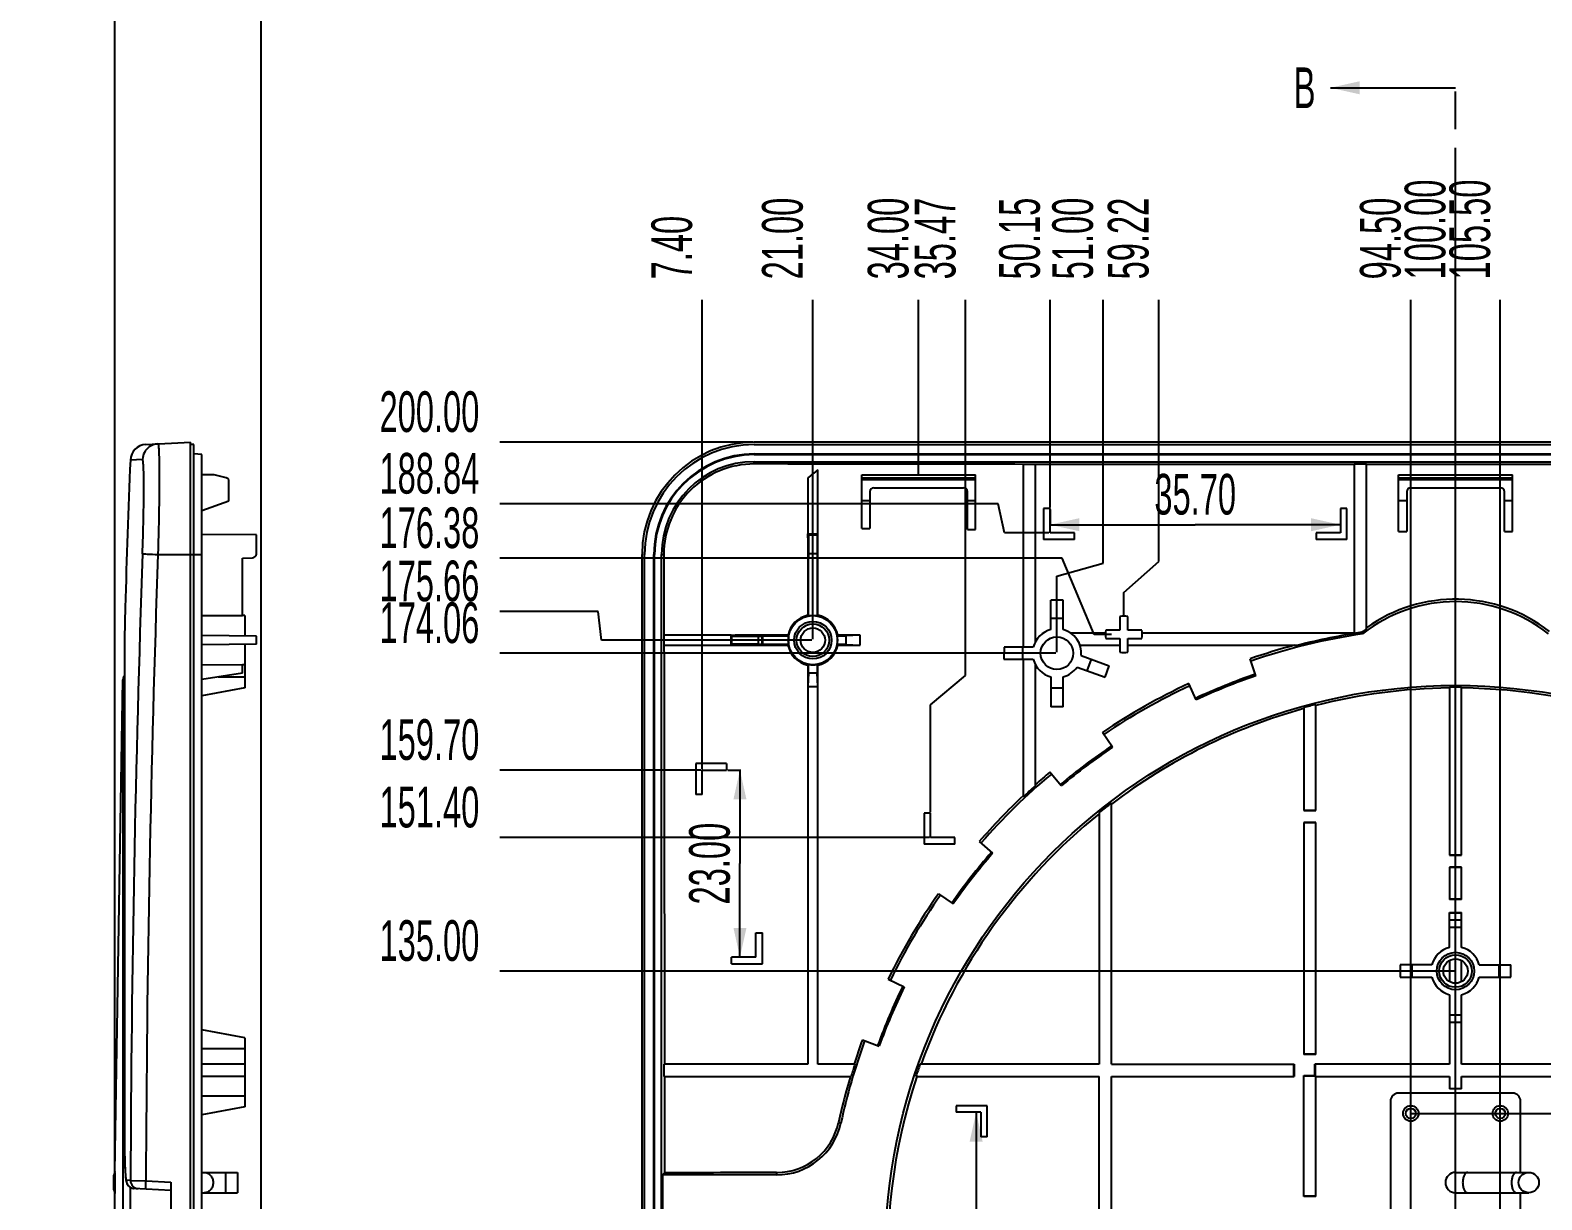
# Model space of a CAD drawing. Header units: millimetres. Extents: x -1 to 407, y -1 to 283.
# Drawn here: x 150.2 to 243.2, y 147.3 to 219.2 of the extents above; entities that cross this region are included whole.
import ezdxf
from ezdxf.enums import TextEntityAlignment as Align

# ---------------------------------------------------------------- set-up
doc = ezdxf.new("R2010")
doc.units = ezdxf.units.MM
doc.header["$LTSCALE"] = 23.1
doc.linetypes.add('PHANTOM', pattern=[0.8, 0.45, -0.05, 0.1, -0.05, 0.1, -0.05])
doc.layers.get('0').update_dxf_attribs({"linetype": 'CONTINUOUS'})
for name, color, linetype in [('_754668', 7, 'CONTINUOUS'), ('_99881', 7, 'CONTINUOUS'), ('DEFAULT_3', 7, 'PHANTOM')]:
    doc.layers.add(name, color=color, linetype=linetype)
doc.styles.get("Standard").update_dxf_attribs({"font": 'txt', "width": 0.6})
doc.styles.add('TEXTSTYLE_13', font='gdt', dxfattribs={"width": 0.6})
doc.dimstyles.new('DIMSTYLE_1', dxfattribs={"dimtxt": 2.5, "dimasz": 1.8, "dimexe": 0.05, "dimexo": 0.0625, "dimtad": 1, "dimlfac": 2, "dimzin": 0, "dimdsep": 46, "dimtxsty": 'Standard', "dimblk": '_FILLED', "dimblk1": '_FILLED', "dimblk2": '_FILLED', "dimcen": 0.09, "dimadec": 0, "dimazin": 0, "dimtol": 1, "dimtp": 0.2, "dimtm": 0.2, "dimtfac": 1, "dimtofl": 0, "dimtmove": 0, "dimatfit": 3, "dimldrblk": '_FILLED', "dimfxl": 1, "dimtolj": 1, "dimtzin": 0, "dimarcsym": 0})
doc.dimstyles.new('DIMSTYLE_2', dxfattribs={"dimtxt": 2.5, "dimasz": 1.8, "dimexe": 0.05, "dimexo": 0.0625, "dimtad": 0, "dimtih": 1, "dimtoh": 1, "dimlfac": 2, "dimzin": 0, "dimdsep": 46, "dimtxsty": 'Standard', "dimblk": '_FILLED', "dimblk1": '_FILLED', "dimblk2": '_FILLED', "dimcen": 0.09, "dimadec": 0, "dimazin": 0, "dimtp": 0.01, "dimtm": 0.01, "dimtfac": 1, "dimtofl": 0, "dimtmove": 0, "dimatfit": 3, "dimldrblk": '_FILLED', "dimfxl": 1, "dimtolj": 1, "dimtzin": 0, "dimarcsym": 0})
doc.dimstyles.new('DIMSTYLE_4', dxfattribs={"dimtxt": 2.5, "dimasz": 1.8, "dimexe": 0.05, "dimexo": 0.0625, "dimtad": 1, "dimlfac": 2, "dimzin": 0, "dimdsep": 46, "dimtxsty": 'Standard', "dimblk": '_FILLED', "dimblk1": '_FILLED', "dimblk2": '_FILLED', "dimcen": 0.09, "dimadec": 0, "dimazin": 0, "dimtp": 0.01, "dimtm": 0.01, "dimtfac": 1, "dimtofl": 0, "dimtmove": 0, "dimatfit": 3, "dimldrblk": '_FILLED', "dimfxl": 1, "dimtolj": 1, "dimtzin": 0, "dimarcsym": 0})
doc.dimstyles.get("Standard").update_dxf_attribs({"dimtxt": 2.5, "dimasz": 1.8, "dimexe": 0.05, "dimexo": 0.0625, "dimtad": 1, "dimzin": 0, "dimdsep": 46, "dimtxsty": 'Standard', "dimblk": '_FILLED', "dimblk1": '_FILLED', "dimblk2": '_FILLED', "dimcen": 0.09, "dimadec": 0, "dimazin": 0, "dimtol": 1, "dimtp": 0.01, "dimtm": 0.01, "dimtfac": 1, "dimtofl": 0, "dimtmove": 0, "dimatfit": 3, "dimldrblk": '_FILLED', "dimfxl": 1, "dimtolj": 1, "dimtzin": 0, "dimarcsym": 0})

# ---------------------------------------------------------------- blocks, each defined once
blk = doc.blocks.new('_FILLED')
at = {"color": 0, "linetype": 'ByBlock'}
blk.add_solid([(0, 0), (-1, 0.222), (-1, -0.222)], dxfattribs=at)
blk = doc.blocks.new('*D3')
at = {"color": 2, "linetype": 'Continuous'}
for p, q in [((155.444, 143.91), (155.444, 223.898)), ((155.444, 223.848), (159.944, 223.848)), ((164.444, 223.848), (159.944, 223.848)), ((164.444, 125.669), (164.444, 223.898))]:
    blk.add_line(p, q, dxfattribs=at)
at = {"color": 2, "linetype": 'Continuous', "xscale": 1.8, "yscale": 1.8, "zscale": 1.8, "rotation": 180}
blk.add_blockref('_FILLED', (155.444, 223.848), dxfattribs=at)
at = {"color": 2, "linetype": 'Continuous', "xscale": 1.8, "yscale": 1.8, "zscale": 1.8}
blk.add_blockref('_FILLED', (164.444, 223.848), dxfattribs=at)
at = {"color": 2, "linetype": 'Continuous', "width": 0.6}
for s, p in [('(2) ', (151.736, 225.723)), ('18.00', (158.486, 225.723)), ('0.20', (168.152, 225.723))]:
    blk.add_text(s, height=2.5, dxfattribs=at).set_placement(p, align=Align.CENTER)
at = {"color": 2, "linetype": 'Continuous', "style": 'TEXTSTYLE_13'}
blk.add_text('`', height=2.5, dxfattribs=at).set_placement((163.694, 225.723), align=Align.CENTER)
blk = doc.blocks.new('*D25')
at = {"color": 2, "linetype": 'Continuous'}
blk.add_line((204.851, 191.91), (204.851, 202.598), dxfattribs=at)
at = {"color": 2, "linetype": 'Continuous', "width": 0.6}
blk.add_text('34.00', height=2.5, rotation=90, dxfattribs=at).set_placement((204.226, 203.848))
blk = doc.blocks.new('*D26')
at = {"color": 2, "linetype": 'Continuous'}
blk.add_line((270.851, 191.91), (270.851, 202.598), dxfattribs=at)
at = {"color": 2, "linetype": 'Continuous', "width": 0.6}
blk.add_text('166.00', height=2.5, rotation=90, dxfattribs=at).set_placement((270.226, 203.848))
blk = doc.blocks.new('*D27')
at = {"color": 2, "linetype": 'Continuous'}
blk.add_line((277.351, 180.59), (277.351, 202.598), dxfattribs=at)
at = {"color": 2, "linetype": 'Continuous', "width": 0.6}
blk.add_text('179.00', height=2.5, rotation=90, dxfattribs=at).set_placement((276.726, 203.848))
blk = doc.blocks.new('*D28')
at = {"color": 2, "linetype": 'Continuous'}
for p, q in [((256.296, 180.7), (256.296, 202.598)), ((260.516, 179.804), (256.296, 180.7)), ((260.516, 177.021), (260.516, 179.804))]:
    blk.add_line(p, q, dxfattribs=at)
at = {"color": 2, "linetype": 'Continuous', "width": 0.6}
blk.add_text('145.33', height=2.5, rotation=90, dxfattribs=at).set_placement((255.671, 203.848))
blk = doc.blocks.new('*D29')
at = {"color": 2, "linetype": 'Continuous'}
blk.add_line((247.101, 189.16), (247.101, 202.598), dxfattribs=at)
at = {"color": 2, "linetype": 'Continuous', "width": 0.6}
blk.add_text('118.50', height=2.5, rotation=90, dxfattribs=at).set_placement((246.476, 203.848))
blk = doc.blocks.new('*D30')
at = {"color": 2, "linetype": 'Continuous'}
for p, q in [((219.607, 186.523), (219.607, 202.598)), ((217.463, 184.603), (219.607, 186.523)), ((217.463, 183.224), (217.463, 184.603))]:
    blk.add_line(p, q, dxfattribs=at)
at = {"color": 2, "linetype": 'Continuous', "width": 0.6}
blk.add_text('59.22', height=2.5, rotation=90, dxfattribs=at).set_placement((218.982, 203.848))
blk = doc.blocks.new('*D31')
at = {"color": 2, "linetype": 'Continuous'}
blk.add_line((237.851, 143.91), (237.851, 202.598), dxfattribs=at)
at = {"color": 2, "linetype": 'Continuous', "width": 0.6}
blk.add_text('100.00', height=2.5, rotation=90, dxfattribs=at).set_placement((237.226, 203.848))
blk = doc.blocks.new('*D32')
at = {"color": 2, "linetype": 'Continuous'}
blk.add_line((212.926, 189.83), (212.926, 202.598), dxfattribs=at)
at = {"color": 2, "linetype": 'Continuous', "width": 0.6}
blk.add_text('50.15', height=2.5, rotation=90, dxfattribs=at).set_placement((212.301, 203.848))
blk = doc.blocks.new('*D33')
at = {"color": 2, "linetype": 'Continuous'}
blk.add_line((198.351, 181.74), (198.351, 202.598), dxfattribs=at)
at = {"color": 2, "linetype": 'Continuous', "width": 0.6}
blk.add_text('21.00', height=2.5, rotation=90, dxfattribs=at).set_placement((197.726, 203.848))
blk = doc.blocks.new('*D34')
at = {"color": 2, "linetype": 'Continuous'}
for p, q in [((207.742, 179.515), (207.742, 202.598)), ((205.586, 177.713), (207.742, 179.515)), ((205.586, 171.11), (205.586, 177.713))]:
    blk.add_line(p, q, dxfattribs=at)
at = {"color": 2, "linetype": 'Continuous', "width": 0.6}
blk.add_text('35.47', height=2.5, rotation=90, dxfattribs=at).set_placement((207.117, 203.848))
blk = doc.blocks.new('*D35')
at = {"color": 2, "linetype": 'Continuous'}
blk.add_line((191.551, 173.76), (191.551, 202.598), dxfattribs=at)
at = {"color": 2, "linetype": 'Continuous', "width": 0.6}
blk.add_text('7.40', height=2.5, rotation=90, dxfattribs=at).set_placement((190.926, 203.848))
blk = doc.blocks.new('*D36')
at = {"color": 2, "linetype": 'Continuous'}
for p, q in [((284.253, 177.02), (284.253, 202.598)), ((282.331, 176.77), (284.253, 177.02)), ((282.331, 174.39), (282.331, 176.77))]:
    blk.add_line(p, q, dxfattribs=at)
at = {"color": 2, "linetype": 'Continuous', "width": 0.6}
blk.add_text('188.96', height=2.5, rotation=90, dxfattribs=at).set_placement((283.628, 203.848))
blk = doc.blocks.new('*D42')
at = {"color": 2, "linetype": 'Continuous'}
for p, q in [((265.51, 183.388), (265.51, 202.598)), ((270.116, 181.724), (265.51, 183.388)), ((270.116, 171.005), (270.116, 181.724))]:
    blk.add_line(p, q, dxfattribs=at)
at = {"color": 2, "linetype": 'Continuous', "width": 0.6}
blk.add_text('164.53', height=2.5, rotation=90, dxfattribs=at).set_placement((264.885, 203.848))
blk = doc.blocks.new('*D43')
at = {"color": 2, "linetype": 'Continuous'}
for p, q in [((252.298, 186.504), (252.298, 202.598)), ((247.353, 185.603), (252.298, 186.504)), ((247.353, 155.189), (247.353, 185.603))]:
    blk.add_line(p, q, dxfattribs=at)
at = {"color": 2, "linetype": 'Continuous', "width": 0.6}
blk.add_text('119.00', height=2.5, rotation=90, dxfattribs=at).set_placement((251.673, 203.848))
blk = doc.blocks.new('*D44')
at = {"color": 2, "linetype": 'Continuous'}
blk.add_line((237.851, 161.41), (237.851, 202.598), dxfattribs=at)
at = {"color": 2, "linetype": 'Continuous', "width": 0.6}
blk.add_text('100.00', height=2.5, rotation=90, dxfattribs=at).set_placement((237.226, 203.848))
blk = doc.blocks.new('*D45')
at = {"color": 2, "linetype": 'Continuous'}
blk.add_line((280.351, 151.91), (280.351, 202.598), dxfattribs=at)
at = {"color": 2, "linetype": 'Continuous', "width": 0.6}
blk.add_text('185.00', height=2.5, rotation=90, dxfattribs=at).set_placement((279.726, 203.848))
blk = doc.blocks.new('*D46')
at = {"color": 2, "linetype": 'Continuous'}
blk.add_line((235.101, 135.16), (235.101, 202.598), dxfattribs=at)
at = {"color": 2, "linetype": 'Continuous', "width": 0.6}
blk.add_text('94.50', height=2.5, rotation=90, dxfattribs=at).set_placement((234.476, 203.848))
blk = doc.blocks.new('*D47')
at = {"color": 2, "linetype": 'Continuous'}
blk.add_line((240.601, 135.16), (240.601, 202.598), dxfattribs=at)
at = {"color": 2, "linetype": 'Continuous', "width": 0.6}
blk.add_text('105.50', height=2.5, rotation=90, dxfattribs=at).set_placement((239.976, 203.848))
blk = doc.blocks.new('*D48')
at = {"color": 2, "linetype": 'Continuous'}
blk.add_line((194.689, 193.848), (179.101, 193.848), dxfattribs=at)
at = {"color": 2, "linetype": 'Continuous', "width": 0.6}
blk.add_text('200.00', height=2.5, dxfattribs=at).set_placement((177.851, 194.473), align=Align.RIGHT)
blk = doc.blocks.new('*D55')
at = {"color": 2, "linetype": 'Continuous'}
blk.add_line((191.489, 173.698), (179.101, 173.698), dxfattribs=at)
at = {"color": 2, "linetype": 'Continuous', "width": 0.6}
blk.add_text('159.70', height=2.5, dxfattribs=at).set_placement((177.851, 174.323), align=Align.RIGHT)
blk = doc.blocks.new('*D56')
at = {"color": 2, "linetype": 'Continuous'}
for p, q in [((185.156, 183.449), (179.101, 183.449)), ((185.36, 181.678), (185.156, 183.449)), ((198.289, 181.678), (185.36, 181.678))]:
    blk.add_line(p, q, dxfattribs=at)
at = {"color": 2, "linetype": 'Continuous', "width": 0.6}
blk.add_text('175.66', height=2.5, dxfattribs=at).set_placement((177.851, 184.074), align=Align.RIGHT)
blk = doc.blocks.new('*D57')
at = {"color": 2, "linetype": 'Continuous'}
for p, q in [((213.67, 186.713), (179.101, 186.713)), ((215.635, 182.037), (213.67, 186.713)), ((216.701, 182.037), (215.635, 182.037))]:
    blk.add_line(p, q, dxfattribs=at)
at = {"color": 2, "linetype": 'Continuous', "width": 0.6}
blk.add_text('176.38', height=2.5, dxfattribs=at).set_placement((177.851, 187.338), align=Align.RIGHT)
blk = doc.blocks.new('*D67')
at = {"color": 2, "linetype": 'Continuous'}
blk.add_line((235.164, 152.598), (296.601, 152.598), dxfattribs=at)
at = {"color": 2, "linetype": 'Continuous', "width": 0.6}
blk.add_text('117.50', height=2.5, dxfattribs=at).set_placement((297.851, 153.223))
blk = doc.blocks.new('*D71')
at = {"color": 2, "linetype": 'Continuous'}
blk.add_line((237.789, 161.348), (179.101, 161.348), dxfattribs=at)
at = {"color": 2, "linetype": 'Continuous', "width": 0.6}
blk.add_text('135.00', height=2.5, dxfattribs=at).set_placement((177.851, 161.973), align=Align.RIGHT)
blk = doc.blocks.new('*D73')
at = {"color": 2, "linetype": 'Continuous'}
for p, q in [((193.114, 173.698), (193.919, 173.698)), ((193.869, 173.698), (193.869, 167.948)), ((193.869, 162.198), (193.869, 167.948))]:
    blk.add_line(p, q, dxfattribs=at)
at = {"color": 2, "linetype": 'Continuous', "xscale": 1.8, "yscale": 1.8, "zscale": 1.8}
for p, rotation in [((193.869, 173.698), 90), ((193.869, 162.198), 270)]:
    blk.add_blockref('_FILLED', p, dxfattribs=dict(at, rotation=rotation))
at = {"color": 2, "linetype": 'Continuous', "width": 0.6}
blk.add_text('23.00', height=2.5, rotation=90, dxfattribs=at).set_placement((193.244, 167.948), align=Align.CENTER)
blk = doc.blocks.new('*D74')
at = {"color": 2, "linetype": 'Continuous'}
for p in [(208.386, 152.668), (208.386, 134.818)]:
    blk.add_line(p, (208.386, 143.743), dxfattribs=at)
at = {"color": 2, "linetype": 'Continuous', "xscale": 1.8, "yscale": 1.8, "zscale": 1.8}
for p, rotation in [((208.386, 152.668), 90), ((208.386, 134.818), 270)]:
    blk.add_blockref('_FILLED', p, dxfattribs=dict(at, rotation=rotation))
at = {"color": 2, "linetype": 'Continuous', "width": 0.6}
blk.add_text('35.70', height=2.5, rotation=90, dxfattribs=at).set_placement((207.761, 141.531), align=Align.CENTER)
blk = doc.blocks.new('*D75')
at = {"color": 2, "linetype": 'Continuous'}
blk.add_line((205.524, 169.548), (179.101, 169.548), dxfattribs=at)
at = {"color": 2, "linetype": 'Continuous', "width": 0.6}
blk.add_text('151.40', height=2.5, dxfattribs=at).set_placement((177.851, 170.173), align=Align.RIGHT)
blk = doc.blocks.new('*D76')
at = {"color": 2, "linetype": 'Continuous'}
for p, q in [((209.735, 190.059), (179.101, 190.059)), ((210.119, 188.268), (209.735, 190.059)), ((212.864, 188.268), (210.119, 188.268))]:
    blk.add_line(p, q, dxfattribs=at)
at = {"color": 2, "linetype": 'Continuous', "width": 0.6}
blk.add_text('188.84', height=2.5, dxfattribs=at).set_placement((177.851, 190.684), align=Align.RIGHT)
blk = doc.blocks.new('*D77')
at = {"color": 2, "linetype": 'Continuous'}
for p, q in [((212.926, 189.705), (212.926, 188.724)), ((230.776, 189.705), (230.776, 188.724)), ((212.926, 188.774), (221.851, 188.774)), ((230.776, 188.774), (221.851, 188.774))]:
    blk.add_line(p, q, dxfattribs=at)
at = {"color": 2, "linetype": 'Continuous', "xscale": 1.8, "yscale": 1.8, "zscale": 1.8, "rotation": 180}
blk.add_blockref('_FILLED', (212.926, 188.774), dxfattribs=at)
at = {"color": 2, "linetype": 'Continuous', "xscale": 1.8, "yscale": 1.8, "zscale": 1.8}
blk.add_blockref('_FILLED', (230.776, 188.774), dxfattribs=at)
at = {"color": 2, "linetype": 'Continuous', "width": 0.6}
blk.add_text('35.70', height=2.5, dxfattribs=at).set_placement((221.851, 189.399), align=Align.CENTER)
blk = doc.blocks.new('*D114')
at = {"color": 2, "linetype": 'Continuous'}
blk.add_line((213.289, 180.878), (179.101, 180.878), dxfattribs=at)
at = {"color": 2, "linetype": 'Continuous', "width": 0.6}
blk.add_text('174.06', height=2.5, dxfattribs=at).set_placement((177.851, 181.503), align=Align.RIGHT)
blk = doc.blocks.new('*D116')
at = {"color": 2, "linetype": 'Continuous'}
for p, q in [((216.189, 186.401), (216.189, 202.598)), ((213.351, 185.615), (216.189, 186.401)), ((213.351, 180.94), (213.351, 185.615))]:
    blk.add_line(p, q, dxfattribs=at)
at = {"color": 2, "linetype": 'Continuous', "width": 0.6}
blk.add_text('51.00', height=2.5, rotation=90, dxfattribs=at).set_placement((215.564, 203.848))
blk = doc.blocks.new('*D117')
at = {"color": 2, "linetype": 'Continuous'}
blk.add_line((262.351, 180.94), (262.351, 202.598), dxfattribs=at)
at = {"color": 2, "linetype": 'Continuous', "width": 0.6}
blk.add_text('149.00', height=2.5, rotation=90, dxfattribs=at).set_placement((261.726, 203.848))

msp = doc.modelspace()

# ---------------------------------------------------------------- linework, layer by layer
at = {"color": 7, "linetype": 'Continuous'}
for p, q in [((233.8513, 153.348), (233.8513, 134.348)), ((241.3513, 153.848), (234.3513, 153.848)), ((241.8513, 148.973), (241.8513, 153.348)), ((155.3941, 147.8939), (155.3941, 148.802)), ((160.7941, 148.973), (162.9941, 148.973)), ((162.2441, 148.973), (162.2441, 147.723)), ((162.9941, 148.9729), (162.9941, 147.7231)), ((237.8513, 148.973), (242.3513, 148.973)), ((160.7941, 147.723), (162.9941, 147.723)), ((237.8513, 147.723), (242.3513, 147.723)), ((241.8513, 145.973), (241.8513, 147.723))]:
    msp.add_line(p, q, dxfattribs=at)
for centre, radius in [((237.8513, 161.348), 1.15), ((237.8513, 161.348), 0.75), ((235.1013, 152.598), 0.475), ((240.6013, 152.598), 0.475), ((242.3513, 148.348), 0.625)]:
    msp.add_circle(centre, radius, dxfattribs=at)
for centre, radius, start, end in [((234.3513, 153.348), 0.5, 90, 180), ((241.3513, 153.348), 0.5, 0, 90), ((155.5441, 148.802), 0.15, 126.719329, 180), ((237.8513, 148.348), 0.625, 90, 270), ((155.5441, 147.8939), 0.15, 180, 231.02666)]:
    msp.add_arc(centre, radius, start, end, dxfattribs=at)
for points, knots in [([(160.945, 148.9729), (161.0159, 148.9729), (161.1625, 148.9385), (161.3419, 148.7962), (161.4593, 148.5893), (161.4863, 148.4289), (161.4863, 148.348)], [0, 0, 0, 0, 0.233217, 0.4766004, 0.7336439, 1, 1, 1, 1]), ([(238.6013, 148.9729), (238.5806, 148.9729), (238.5367, 148.9638), (238.4768, 148.9256), (238.423, 148.8661), (238.3575, 148.7555), (238.3031, 148.5797), (238.2888, 148.4281), (238.2888, 148.348)], [0, 0, 0, 0, 0.0823047, 0.1731304, 0.2778913, 0.3984526, 0.6815901, 1, 1, 1, 1]), ([(241.6013, 148.9729), (241.5806, 148.9729), (241.5367, 148.9638), (241.4768, 148.9256), (241.423, 148.8661), (241.3575, 148.7555), (241.3031, 148.5797), (241.2888, 148.4281), (241.2888, 148.348)], [0, 0, 0, 0, 0.0823047, 0.1731304, 0.2778913, 0.3984526, 0.6815901, 1, 1, 1, 1]), ([(161.4863, 148.348), (161.4863, 148.2671), (161.4593, 148.1067), (161.3419, 147.8997), (161.1625, 147.7574), (161.0159, 147.723), (160.945, 147.723)], [0, 0, 0, 0, 0.2663561, 0.5233996, 0.766783, 1, 1, 1, 1]), ([(238.2888, 148.348), (238.2888, 148.2678), (238.3031, 148.1162), (238.3575, 147.9405), (238.423, 147.8299), (238.4768, 147.7703), (238.5367, 147.7321), (238.5806, 147.723), (238.6013, 147.723)], [0, 0, 0, 0, 0.3184099, 0.6015474, 0.7221087, 0.8268696, 0.9176953, 1, 1, 1, 1]), ([(241.2888, 148.348), (241.2888, 148.2678), (241.3031, 148.1162), (241.3575, 147.9405), (241.423, 147.8299), (241.4768, 147.7703), (241.5367, 147.7321), (241.5806, 147.723), (241.6013, 147.723)], [0, 0, 0, 0, 0.3184099, 0.6015474, 0.7221087, 0.8268696, 0.9176953, 1, 1, 1, 1])]:
    msp.add_open_spline(points, degree=3, knots=knots, dxfattribs=at)
at = {"layer": '_754668', "color": 7, "linetype": 'Continuous'}
for p, q in [((157.3477, 193.704), (160.0941, 193.848)), ((160.0941, 93.848), (160.0941, 193.848)), ((160.2941, 193.698), (160.0941, 193.698)), ((160.2941, 93.998), (160.2941, 193.698)), ((280.9513, 193.848), (194.7513, 193.848)), ((194.7513, 193.698), (280.9513, 193.698)), ((157.1473, 192.7836), (156.4008, 192.7445)), ((160.7941, 193.0792), (160.2941, 193.123)), ((160.7941, 94.6167), (160.7941, 193.0792)), ((194.7513, 193.0792), (194.7513, 193.123)), ((194.7513, 193.123), (280.9513, 193.123)), ((194.7513, 193.0792), (280.9513, 193.0792)), ((194.7513, 192.5083), (194.7513, 192.6475)), ((194.7513, 192.6475), (280.9513, 192.6475)), ((211.2763, 192.5008), (211.2763, 181.253)), ((211.2763, 192.5008), (212.0263, 192.5008)), ((212.0263, 181.5811), (212.0263, 192.5008)), ((231.6263, 192.5008), (231.6263, 182.1184)), ((232.3763, 192.5008), (231.6263, 192.5008)), ((232.3763, 182.3755), (232.3763, 192.5008)), ((161.5577, 191.848), (160.7941, 191.848)), ((162.2877, 191.6452), (161.5577, 191.848)), ((162.4441, 190.248), (162.4441, 191.5529)), ((198.0423, 191.6469), (198.0423, 188.2065)), ((198.6604, 188.2065), (198.6604, 192.155)), ((201.3513, 188.5512), (201.3513, 191.848)), ((201.3513, 191.848), (208.3513, 191.848)), ((201.3513, 191.6452), (208.3513, 191.6452)), ((201.3513, 191.5529), (208.3513, 191.5529)), ((208.3513, 188.483), (208.3513, 191.848)), ((234.3513, 188.3564), (234.3513, 191.848)), ((234.3513, 191.848), (241.3513, 191.848)), ((234.3513, 191.6452), (241.3513, 191.6452)), ((234.3513, 191.5529), (241.3513, 191.5529)), ((241.3513, 188.3564), (241.3513, 191.848)), ((201.8513, 190.798), (201.8513, 188.5459)), ((202.1013, 191.048), (207.6013, 191.048)), ((207.8513, 188.4874), (207.8513, 190.798)), ((234.8513, 190.798), (234.8513, 188.3559)), ((235.1013, 191.048), (240.6013, 191.048)), ((240.8513, 188.3559), (240.8513, 190.798)), ((160.7941, 189.648), (162.4441, 190.248)), ((201.8513, 190.248), (201.3513, 190.248)), ((208.3513, 190.248), (207.8513, 190.248)), ((212.5263, 189.768), (212.5263, 187.868)), ((212.9263, 189.768), (212.5263, 189.768)), ((212.9263, 188.268), (212.9263, 189.768)), ((230.7763, 189.768), (230.7763, 188.268)), ((231.1763, 189.768), (230.7763, 189.768)), ((231.1763, 187.868), (231.1763, 189.768)), ((234.8513, 190.248), (234.3513, 190.248)), ((241.3513, 190.248), (240.8513, 190.248)), ((164.1441, 188.1528), (160.7941, 188.1821)), ((164.1441, 186.9882), (164.1441, 188.1528)), ((198.0423, 187.9684), (198.0409, 183.2072)), ((198.0423, 187.9684), (198.0435, 187.9684)), ((198.0435, 187.9684), (198.0435, 188.2065)), ((198.0972, 188.1528), (198.0435, 188.2065)), ((198.0435, 188.2065), (198.6592, 188.2065)), ((198.0972, 186.9882), (198.0972, 188.1528)), ((198.0972, 188.1528), (198.6055, 188.1528)), ((198.6055, 188.1528), (198.6592, 188.2065)), ((198.6055, 188.1528), (198.6055, 186.9882)), ((198.6592, 187.9684), (198.6592, 188.2065)), ((198.6605, 187.9684), (198.6592, 187.9684)), ((198.6619, 183.2073), (198.6605, 187.9684)), ((201.3513, 188.5512), (201.8513, 188.5459)), ((207.8513, 188.4874), (208.3513, 188.483)), ((214.4263, 187.868), (212.5263, 187.868)), ((214.4263, 188.268), (212.9263, 188.268)), ((214.4263, 187.868), (214.4263, 188.268)), ((229.2763, 188.268), (229.2763, 187.868)), ((230.7763, 188.268), (229.2763, 188.268)), ((231.1763, 187.868), (229.2763, 187.868)), ((234.3513, 188.3564), (234.8513, 188.3559)), ((240.8513, 188.3559), (241.3513, 188.3564)), ((158.0936, 186.948), (160.7941, 186.948)), ((163.2941, 186.7276), (163.8984, 186.7382)), ((187.8513, 100.748), (187.8513, 186.948)), ((188.0013, 100.748), (188.0013, 186.948)), ((188.5763, 100.748), (188.5763, 186.948)), ((188.5763, 186.948), (188.6201, 186.948)), ((188.6201, 100.748), (188.6201, 186.948)), ((189.0518, 100.748), (189.0518, 186.948)), ((189.0518, 186.948), (189.191, 186.948)), ((198.0897, 186.7276), (198.095, 186.7382)), ((198.095, 186.7382), (198.6077, 186.7382)), ((198.6055, 186.9882), (198.0972, 186.9882)), ((198.6129, 186.7276), (198.6077, 186.7382)), ((163.2941, 183.1668), (163.2941, 186.7276)), ((198.0897, 183.1668), (198.0897, 186.7276)), ((198.6129, 186.7276), (198.0897, 186.7276)), ((198.6129, 186.7276), (198.6129, 183.1668)), ((213.7263, 184.1367), (212.9763, 184.1339)), ((212.9763, 182.3303), (212.9763, 184.1339)), ((213.7263, 182.3303), (213.7263, 184.1367)), ((156.0806, 183.7358), (156.0322, 181.7795)), ((156.0805, 183.7312), (156.0806, 183.7358)), ((163.2941, 183.1668), (160.7941, 183.185)), ((163.4441, 183.1883), (163.2941, 183.1896)), ((163.4441, 183.1883), (163.4441, 181.9383)), ((217.2133, 183.1338), (217.2133, 182.287)), ((217.7133, 182.287), (217.7133, 183.1338)), ((213.7263, 183.003), (212.9763, 183.003)), ((216.3413, 182.1184), (214.1948, 182.1184)), ((217.2133, 182.287), (216.3665, 182.287)), ((218.5602, 182.287), (217.7133, 182.287)), ((231.6263, 182.1184), (218.5854, 182.1184)), ((232.0989, 182.1671), (232.1396, 182.0725)), ((156.0322, 181.7795), (156.0319, 181.7649)), ((156.0319, 181.7649), (156.032, 151.8205)), ((156.0322, 181.7795), (156.0322, 151.9501)), ((164.1441, 181.9321), (160.7941, 181.9614)), ((164.1441, 181.4238), (160.7941, 181.3945)), ((163.4441, 181.4177), (163.4441, 178.753)), ((164.1441, 181.4238), (164.1441, 181.9321)), ((189.1985, 181.9874), (189.1985, 181.3684)), ((193.3228, 181.9874), (189.1985, 181.9874)), ((189.1985, 181.3684), (193.3228, 181.3684)), ((193.3228, 181.3701), (193.3228, 181.9858)), ((193.3765, 181.9321), (193.3228, 181.9858)), ((193.3228, 181.9858), (193.5763, 181.9858)), ((193.3765, 181.4238), (193.3228, 181.3701)), ((193.3228, 181.3701), (193.5763, 181.3701)), ((193.3765, 181.4238), (193.3765, 181.9321)), ((193.3765, 181.9321), (194.9901, 181.9321)), ((194.9901, 181.4238), (193.3765, 181.4238)), ((196.8221, 181.9884), (193.5763, 181.9874)), ((193.5763, 181.9874), (193.5763, 181.9858)), ((193.5763, 181.3684), (193.5763, 181.3701)), ((193.5763, 181.3684), (196.822, 181.3674)), ((194.9901, 181.9321), (194.9901, 181.4238)), ((195.2506, 181.9396), (195.2401, 181.9343)), ((195.2401, 181.4216), (195.2401, 181.9343)), ((195.2506, 181.4164), (195.2401, 181.4216)), ((195.2506, 181.9396), (195.2506, 181.4164)), ((195.2506, 181.9396), (196.8625, 181.9396)), ((196.8625, 181.4164), (195.2506, 181.4164)), ((199.8401, 181.9396), (200.372, 181.9396)), ((200.372, 181.4164), (199.8401, 181.4164)), ((201.2537, 181.9896), (199.8813, 181.9892)), ((199.8814, 181.3665), (201.2566, 181.3662)), ((201.2537, 181.9896), (200.372, 181.9396)), ((200.372, 181.9396), (200.372, 181.4164)), ((200.372, 181.4164), (201.2566, 181.3662)), ((201.2566, 181.3662), (201.2537, 181.9896)), ((210.1082, 181.253), (210.0855, 180.503)), ((211.899, 181.253), (210.1082, 181.253)), ((211.245, 181.253), (211.2263, 180.503)), ((214.7689, 181.3684), (217.2133, 181.3684)), ((216.3665, 181.787), (217.2133, 181.787)), ((217.2133, 181.787), (217.2133, 180.9401)), ((217.7133, 180.9401), (217.7133, 181.787)), ((217.7133, 181.787), (218.5602, 181.787)), ((217.7133, 181.3684), (228.173, 181.3684)), ((210.0855, 180.503), (211.899, 180.503)), ((211.2763, 180.503), (211.2763, 172.0476)), ((214.8444, 180.7336), (216.5723, 180.1047)), ((215.2199, 179.7988), (215.4764, 180.5036)), ((225.5774, 179.494), (225.2199, 180.5324)), ((160.7941, 180.171), (163.2941, 180.1892)), ((163.2941, 179.6573), (160.7941, 179.2727)), ((161.7881, 179.4256), (163.4441, 179.4256)), ((163.2941, 179.6573), (163.2941, 180.1892)), ((163.4441, 180.1677), (163.2941, 180.1664)), ((198.0401, 180.1481), (198.0398, 178.953)), ((198.0897, 179.6573), (198.0435, 178.8419)), ((198.0897, 179.6573), (198.0897, 180.1892)), ((198.6129, 179.6573), (198.0897, 179.6573)), ((198.6129, 180.1892), (198.6129, 179.6573)), ((198.6592, 178.8419), (198.6129, 179.6573)), ((198.6631, 178.8419), (198.6627, 180.1479)), ((212.0263, 172.736), (212.0263, 180.1748)), ((212.9763, 179.4256), (212.9763, 177.586)), ((213.7263, 177.5832), (213.7263, 179.4256)), ((214.5879, 180.0288), (216.3186, 179.3989)), ((216.3186, 179.3989), (216.5723, 180.1047)), ((155.4548, 149.0205), (155.945, 179.2331)), ((155.945, 179.2331), (155.945, 108.4629)), ((163.4441, 178.753), (160.7941, 178.2618)), ((198.0398, 178.8419), (198.0398, 155.628)), ((198.0435, 178.8419), (198.6592, 178.8419)), ((198.6629, 155.628), (198.6629, 178.8419)), ((212.9763, 178.753), (213.7263, 178.753)), ((221.9186, 178.0158), (221.4545, 179.0111)), ((237.4763, 178.7974), (237.4763, 168.4648)), ((238.2263, 168.4648), (238.2263, 178.7974)), ((213.7263, 177.5832), (212.9763, 177.586)), ((228.5183, 177.5303), (228.5183, 171.2148)), ((229.2683, 171.2148), (229.2683, 177.7292)), ((216.7698, 175.1027), (216.1557, 176.0131)), ((191.1513, 174.098), (191.1513, 172.198)), ((193.0513, 174.098), (191.1513, 174.098)), ((193.0513, 174.098), (193.0513, 173.698)), ((191.5513, 172.198), (191.5513, 173.698)), ((191.5513, 173.698), (193.0513, 173.698)), ((213.6182, 172.7278), (212.9123, 173.5691)), ((191.5513, 172.198), (191.1513, 172.198)), ((205.1863, 171.048), (205.1863, 169.148)), ((205.5863, 171.048), (205.1863, 171.048)), ((205.5863, 169.548), (205.5863, 171.048)), ((215.9513, 171.0875), (215.9513, 155.628)), ((216.7013, 155.628), (216.7013, 171.6739)), ((229.2683, 171.2148), (228.5183, 171.2148)), ((229.2683, 171.1935), (228.5183, 171.1936)), ((228.5183, 170.5026), (229.2683, 170.5027)), ((228.5183, 170.4811), (228.5183, 156.2194)), ((228.5183, 170.4811), (229.2683, 170.4811)), ((229.2683, 156.2193), (229.2683, 170.4811)), ((207.0863, 169.148), (205.1863, 169.148)), ((207.0863, 169.548), (205.5863, 169.548)), ((207.0863, 169.148), (207.0863, 169.548)), ((208.57, 169.3019), (209.3988, 168.5814)), ((238.2263, 168.4648), (237.4763, 168.4648)), ((238.2263, 168.442), (237.4763, 168.442)), ((237.4763, 167.7542), (238.2263, 167.7542)), ((237.4763, 167.7311), (237.4763, 165.7411)), ((237.4763, 167.7311), (238.2263, 167.7311)), ((238.2263, 165.7411), (238.2263, 167.7311)), ((206.0697, 166.1017), (206.9693, 165.4718)), ((238.2263, 165.7648), (237.4763, 165.7648)), ((238.2263, 165.7411), (237.4763, 165.7411)), ((237.4763, 162.8003), (237.4763, 164.9551)), ((237.4763, 164.9551), (238.2263, 164.9551)), ((237.4763, 164.9311), (238.2263, 164.9311)), ((238.2263, 164.4831), (237.4763, 164.4831)), ((238.2263, 162.8003), (238.2263, 164.9551)), ((194.8513, 162.198), (194.8513, 163.698)), ((194.8513, 163.698), (195.2513, 163.698)), ((195.2513, 161.798), (195.2513, 163.698)), ((238.2263, 164.029), (237.4763, 164.029)), ((193.3513, 161.798), (193.3513, 162.198)), ((194.8513, 162.198), (193.3513, 162.198)), ((193.3513, 161.798), (195.2513, 161.798)), ((234.4535, 161.723), (234.4516, 160.973)), ((236.399, 161.723), (234.4535, 161.723)), ((235.1703, 161.723), (235.1703, 160.973)), ((237.4763, 161.9951), (237.4763, 160.7008)), ((238.2263, 160.7008), (238.2263, 161.9951)), ((239.3037, 161.723), (241.2491, 161.723)), ((240.5324, 160.973), (240.5324, 161.723)), ((241.2511, 160.973), (241.2491, 161.723)), ((202.9798, 160.856), (203.9668, 160.3746)), ((234.4516, 160.973), (236.399, 160.973)), ((239.3037, 160.973), (241.2511, 160.973)), ((237.4763, 159.8956), (237.4763, 155.628)), ((238.2263, 155.628), (238.2263, 159.8956)), ((237.4763, 158.6669), (238.2263, 158.6669)), ((237.4763, 158.2129), (238.2263, 158.2129)), ((163.4441, 157.252), (160.7941, 157.7431)), ((163.4441, 157.252), (163.4441, 153.002)), ((201.393, 157.1177), (202.4249, 156.7421)), ((160.7941, 156.5793), (163.4441, 156.5793)), ((229.2683, 156.2448), (228.5183, 156.2448)), ((229.2683, 156.2193), (228.5183, 156.2194)), ((163.4441, 155.628), (160.7941, 155.628)), ((189.1985, 155.628), (189.1985, 154.878)), ((198.0398, 155.628), (189.1985, 155.628)), ((200.9368, 155.628), (198.6629, 155.628)), ((215.9513, 155.628), (204.9449, 155.628)), ((216.7013, 155.628), (227.9269, 155.628)), ((227.9015, 155.628), (227.9015, 154.878)), ((227.9269, 155.628), (227.927, 154.878)), ((229.2095, 154.9368), (229.2096, 155.628)), ((237.4763, 155.628), (229.2096, 155.628)), ((229.2352, 154.9111), (229.2352, 155.628)), ((245.9395, 155.628), (238.2263, 155.628)), ((163.4441, 154.878), (160.7941, 154.878)), ((189.1985, 154.878), (200.7058, 154.878)), ((204.6859, 154.878), (215.9513, 154.878)), ((215.9513, 146.7411), (215.9513, 154.878)), ((216.7013, 146.7409), (216.7013, 154.878)), ((216.7013, 154.878), (227.927, 154.878)), ((228.5183, 154.9367), (229.2095, 154.9368)), ((228.5183, 147.4884), (228.5183, 154.9367)), ((228.5183, 154.9111), (229.2352, 154.9111)), ((229.2352, 154.9111), (229.2095, 154.9368)), ((229.2683, 147.4883), (229.2683, 154.878)), ((229.2683, 154.878), (237.4763, 154.878)), ((237.4763, 154.878), (237.4763, 154.1135)), ((238.2263, 154.1135), (238.2263, 154.878)), ((238.2263, 154.878), (245.8741, 154.878)), ((160.7941, 153.6746), (163.4441, 153.6746)), ((237.4763, 154.1398), (238.2263, 154.1398)), ((238.2263, 154.1135), (237.4763, 154.1135)), ((163.4441, 153.002), (160.7941, 152.5108)), ((207.1663, 153.068), (207.1663, 152.668)), ((209.0663, 153.068), (207.1663, 153.068)), ((208.6663, 152.668), (207.1663, 152.668)), ((208.6663, 152.668), (208.6663, 151.168)), ((209.0663, 151.168), (209.0663, 153.068)), ((156.0322, 151.9514), (156.0319, 151.9481)), ((199.9297, 152.0483), (200.0755, 152.0167)), ((209.0663, 151.168), (208.6663, 151.168)), ((155.454, 148.8234), (155.4523, 148.348)), ((155.4544, 148.932), (155.454, 148.8234)), ((155.4544, 148.932), (155.4546, 148.9693)), ((155.4548, 149.0205), (155.4546, 148.9693)), ((189.0989, 148.8219), (189.2296, 148.9526)), ((189.0989, 148.8219), (189.0989, 138.874)), ((196.116, 148.8219), (189.0989, 148.8219)), ((196.116, 148.9656), (196.116, 148.8219)), ((155.4501, 147.7267), (155.4499, 147.6755)), ((155.4502, 147.7678), (155.4501, 147.7267)), ((155.4506, 147.8725), (155.4502, 147.7678)), ((155.4523, 148.348), (155.4506, 147.8725)), ((156.4094, 148.4795), (156.1502, 148.4931)), ((156.4094, 148.4795), (157.3562, 148.4529)), ((156.4186, 139.6403), (156.4186, 148.0532)), ((158.8941, 147.873), (156.6237, 147.9919)), ((157.3562, 148.4529), (158.8941, 148.3723)), ((158.8941, 148.3723), (158.8941, 139.3236)), ((155.4459, 146.0203), (155.4499, 147.6755)), ((229.2683, 147.5148), (228.5183, 147.5148)), ((229.2683, 147.4883), (228.5183, 147.4884))]:
    msp.add_line(p, q, dxfattribs=at)
for points in [[(156.032, 151.8205), (156.0328, 151.4948), (156.0344, 151.1832), (156.0369, 150.8856), (156.0401, 150.6023), (156.044, 150.336), (156.0485, 150.0894), (156.0535, 149.8616), (156.059, 149.6512), (156.0651, 149.4579), (156.0715, 149.2829), (156.0782, 149.1264), (156.0853, 148.9874), (156.0926, 148.8644), (156.1003, 148.7565)], [(156.1003, 148.7565), (156.1083, 148.663), (156.1167, 148.5824), (156.1261, 148.5118), (156.1376, 148.446), (156.1545, 148.377)], [(156.1545, 148.377), (156.1874, 148.2896), (156.2598, 148.1752)], [(156.2598, 148.1752), (156.3762, 148.0721), (156.5192, 148.0085), (156.6237, 147.9919)]]:
    msp.add_lwpolyline(points, dxfattribs=at)
for centre, radius in [((198.3513, 181.678), 1.5103), ((198.3513, 181.678), 1), ((213.3513, 180.878), 1), ((237.8513, 143.848), 35.051), ((237.8513, 161.348), 1), ((235.1013, 152.598), 0.3076), ((240.6013, 152.598), 0.3076)]:
    msp.add_circle(centre, radius, dxfattribs=at)
for centre, radius, start, end in [((157.4, 192.7054), 1, 93, 177.758175), ((158.1468, 192.7443), 1.0002, 126.345395, 177.747936), ((158.1464, 192.7453), 0.9992, 93.026951, 126.359078), ((194.7513, 186.948), 6.9, 90, 180), ((194.7513, 186.948), 6.75, 90, 180), ((1405.4441, 143.848), 1250, 177.7579756, 178.173254), ((194.7513, 186.948), 6.175, 90, 180), ((194.7513, 186.948), 6.1313, 90, 180), ((194.7513, 186.948), 5.6996, 90, 180), ((194.7413, 186.958), 5.5503, 89.896557, 180.103443), ((162.1941, 191.3079), 0.35, 44.415309, 74.475889), ((237.8513, 143.848), 62.2053, 129.05206, 129.789008), ((202.1013, 190.798), 0.25, 90, 180), ((207.6013, 190.798), 0.25, 0, 90), ((235.1013, 190.798), 0.25, 90, 180), ((240.6013, 190.798), 0.25, 0, 90), ((1402.8315, 143.8489), 1246.4307, 178.0168693, 179.7868177), ((1402.9033, 143.8466), 1245.5556, 178.016932, 179.7881083), ((163.8941, 186.9882), 0.25, 271, 360), ((237.8513, 174.798), 9.249, 51.862344, 128.137656), ((237.8513, 174.7857), 9.4079, 52.149685, 125.588369), ((198.3518, 181.6775), 1.5609, 101.487294, 168.513922), ((194.9938, 179.479), 4.815, 49.985969, 50.740395), ((198.3513, 181.678), 1.5116, 80.034065, 99.965935), ((201.7091, 179.4787), 4.8154, 129.257011, 130.01401), ((198.3518, 181.6775), 1.5609, 11.517734, 78.538575), ((217.4633, 182.037), 1.125, 77.160412, 102.839588), ((213.3513, 180.878), 1.5, 104.477512, 165.522488), ((213.3513, 180.878), 1.5, 354.477512, 75.522488), ((217.4633, 182.037), 1.125, 167.160412, 192.839588), ((217.4633, 182.037), 1.125, 347.160412, 12.839588), ((237.8513, 143.848), 38.7485, 98.537435, 104.46402), ((237.8513, 174.798), 9.3485, 125.849134, 127.9759), ((200.5506, 178.3202), 4.8154, 139.985987, 140.742664), ((198.3518, 181.6775), 1.5609, 191.461303, 258.482389), ((200.5503, 185.0355), 4.815, 219.259821, 220.014032), ((198.3513, 181.678), 1.5116, 170.034065, 189.965935), ((198.3518, 181.6775), 1.5609, 281.491743, 348.50704), ((196.1509, 185.0367), 4.817, 319.98607, 320.752954), ((198.3513, 181.678), 1.5116, 350.034065, 9.965935), ((196.1506, 178.3189), 4.8173, 39.244556, 40.01391), ((237.8513, 143.848), 38.7982, 104.745551, 109), ((237.8513, 143.848), 38.649, 98.498568, 109), ((213.3513, 180.878), 1.5, 194.477512, 255.522488), ((217.4633, 182.037), 1.125, 257.160412, 282.839588), ((156.4448, 179.2189), 0.5, 147.149735, 178.377849), ((194.9926, 183.8784), 4.8169, 309.247371, 310.013933), ((198.3513, 181.678), 1.5116, 260.034065, 279.965935), ((201.7103, 183.8787), 4.8173, 229.986089, 230.755229), ((213.3513, 180.878), 1.5, 284.477512, 325.522488), ((237.8513, 143.848), 37.7984, 109, 115), ((237.8513, 143.848), 37.7, 109, 115), ((237.8513, 143.848), 38.7982, 115, 124), ((237.8513, 143.848), 38.649, 115, 124), ((237.8513, 143.848), 34.8958, 90.615729, 104.238631), ((237.8513, 143.848), 34.9515, 89.385252, 90.614748), ((237.8513, 143.848), 34.8958, 52.692649, 89.384271), ((237.8513, 143.848), 34.8958, 105.512793, 127.307351), ((237.8513, 143.848), 34.9515, 104.21547, 105.48746), ((237.8513, 143.848), 37.7984, 124, 130), ((237.8513, 143.848), 37.7, 124, 130), ((237.8513, 143.848), 38.649, 130, 139), ((237.8513, 143.848), 38.7982, 130, 131.730212), ((237.8513, 143.848), 38.7982, 133.232049, 139), ((237.8513, 143.848), 38.7485, 131.795716, 133.301098), ((237.8513, 143.848), 34.8958, 128.872027, 160.270702), ((237.8513, 143.848), 34.9515, 127.237832, 128.798489), ((237.8513, 143.848), 37.7984, 139, 145), ((237.8513, 143.848), 37.7, 139, 145), ((237.8513, 143.848), 38.7982, 145, 154), ((237.8513, 143.848), 38.649, 145, 154), ((237.8513, 161.348), 1.5, 104.477512, 165.522488), ((237.8513, 161.348), 1.5, 14.477512, 75.522488), ((237.8513, 161.348), 1.5, 194.477512, 255.522488), ((237.8513, 161.348), 1.5, 284.477512, 345.522488), ((237.8513, 143.848), 37.7984, 154, 160), ((237.8513, 143.848), 37.7, 154, 160), ((237.8513, 143.848), 38.649, 160, 167.798035), ((237.8513, 143.848), 38.7982, 160, 162.324693), ((237.8513, 143.848), 38.7485, 162.301299, 163.461719), ((237.8513, 143.848), 34.9515, 160.303433, 161.604137), ((237.8513, 143.848), 38.7982, 163.483487, 167.798035), ((237.8513, 143.848), 34.8958, 161.57373, 207.686862), ((196.1091, 152.8744), 3.9088, 270.100329, 347.798), ((196.116, 152.873), 4.051, 270, 347.798035), ((156.6503, 148.4912), 0.5001, 179.779818, 222.8401), ((156.6409, 148.4824), 0.4872, 222.837407, 227.749709), ((156.6554, 148.4988), 0.5092, 227.774733, 241.982552), ((156.9092, 148.4775), 0.4998, 179.761979, 266.979504), ((156.6469, 148.4829), 0.4911, 241.987533, 249.198513), ((156.6503, 148.493), 0.5018, 249.246141, 266.961793)]:
    msp.add_arc(centre, radius, start, end, dxfattribs=at)
for centre, major_axis, start_param, end_param in [((198.095, 186.9882), (0, 0.25), -3.1241394, -1.5707963), ((198.6077, 186.9882), (0, 0.25), 1.5707963, 3.1241394), ((194.9901, 181.9343), (0.25, 0), -1.5707963, -0.0174533), ((194.9901, 181.4216), (0.25, 0), 0.0174533, 1.5707963)]:
    msp.add_ellipse(centre, major_axis=major_axis, ratio=0.0087269, start_param=start_param, end_param=end_param, dxfattribs=at)
for points, knots in [([(158.0936, 193.7431), (158.1016, 193.7435), (158.1146, 193.7084), (158.1238, 193.6571), (158.1361, 193.556), (158.1457, 193.4237), (158.1547, 193.2524), (158.1654, 192.954), (158.17, 192.7119), (158.1722, 192.5387)], [0, 0, 0, 0, 0.0196278, 0.0685601, 0.1489911, 0.2604173, 0.4013848, 0.5714759, 1, 1, 1, 1]), ([(157.1473, 186.9819), (157.1604, 187.3588), (157.1835, 188.0993), (157.2097, 189.1733), (157.2261, 190.1645), (157.2315, 190.9192), (157.2299, 191.4533), (157.226, 191.7916), (157.2196, 192.0831), (157.2105, 192.327), (157.1998, 192.5149), (157.1858, 192.6602), (157.1737, 192.732), (157.1583, 192.7842), (157.1473, 192.7836)], [0, 0, 0, 0, 0.1946608, 0.3824152, 0.554586, 0.7063731, 0.7719756, 0.8303042, 0.8809493, 0.9227128, 0.9556651, 0.9796883, 0.9943228, 1, 1, 1, 1]), ([(158.1722, 192.5387), (158.1829, 191.7275), (158.1667, 189.8635), (158.1247, 188.0002), (158.0936, 186.948)], [0, 0, 0, 0, 0.4352205, 1, 1, 1, 1]), ([(157.1473, 186.9825), (157.1728, 186.9804), (157.2686, 186.9784), (157.5839, 186.9645), (157.8739, 186.9556), (158.0936, 186.948)], [0, 0, 0, 0, 0.080877, 0.3036004, 1, 1, 1, 1]), ([(156.0322, 151.9501), (156.0322, 151.7129), (156.0335, 151.2544), (156.0397, 150.5967), (156.0497, 150.0046), (156.0634, 149.4955), (156.0781, 149.1298), (156.092, 148.8897), (156.1024, 148.751), (156.1126, 148.644), (156.1243, 148.5627), (156.1331, 148.5212), (156.1441, 148.4929), (156.1506, 148.4932)], [0, 0, 0, 0, 0.2052901, 0.3969254, 0.5693845, 0.7178529, 0.8378749, 0.886074, 0.9262607, 0.957798, 0.9804032, 0.9943045, 1, 1, 1, 1]), ([(157.3562, 147.9536), (157.353, 147.9537), (157.3508, 147.9707), (157.3473, 147.9935), (157.3459, 148.0424), (157.3451, 148.1049), (157.346, 148.1833), (157.3491, 148.3007), (157.353, 148.3917), (157.3562, 148.4529)], [0, 0, 0, 0, 0.0191324, 0.0732671, 0.1660692, 0.2955805, 0.4548533, 0.6332343, 1, 1, 1, 1])]:
    msp.add_open_spline(points, degree=3, knots=knots, dxfattribs=at)
for points in [[(211.2763, 192.484), (205.768, 192.4902), (200.2597, 192.4983), (194.7513, 192.5083)], [(231.6263, 192.47), (225.093, 192.4717), (218.5597, 192.4761), (212.0263, 192.4832)], [(260.1513, 192.4796), (250.893, 192.4709), (241.6347, 192.4677), (232.3763, 192.4698)], [(189.191, 186.948), (189.194, 185.2944), (189.1969, 183.6409), (189.1995, 181.9874)], [(189.2005, 181.3684), (189.214, 172.7882), (189.2229, 164.2081), (189.2272, 155.628)], [(189.2276, 154.878), (189.2285, 152.9028), (189.2291, 150.9277), (189.2296, 148.9526)], [(196.116, 148.9656), (193.8205, 148.9616), (191.525, 148.9573), (189.2296, 148.9526)]]:
    msp.add_open_spline(points, degree=3, dxfattribs=at)
at = {"layer": '_99881', "color": 7, "linetype": 'Continuous'}
for radius in [1.15, 0.75]:
    msp.add_circle((198.3513, 181.678), radius, dxfattribs=at)
at = {"layer": 'DEFAULT_3', "color": 7, "linetype": 'PHANTOM'}
msp.add_line((237.8513, 72.1771), (237.8513, 215.6235), dxfattribs=at)

# ---------------------------------------------------------------- texts
at = {"color": 7, "linetype": 'Continuous', "width": 0.6}
msp.add_text('B', height=2.5, dxfattribs=at).set_placement((227.9061, 214.3735))

# ---------------------------------------------------------------- dimensions: what is measured, and where the dimension line sits
at = {"color": 2, "linetype": 'Continuous'}
dim = msp.add_linear_dim(base=(164.4441, 223.848), p1=(155.4441, 143.848), p2=(164.4441, 125.6066), text='(2) <>', dimstyle='DIMSTYLE_1', dxfattribs=at)
dim.commit()
dim.dimension.update_dxf_attribs({"geometry": '*D3', "text_midpoint": (159.9441, 223.848), "dimtype": 160})
for feature_location, offset, dtype, origin, picture, middle in [((270.8513, 191.9105), (0, 10.6875), 1, (187.8513, 191.848), '*D26', (268.9763, 208.348)), ((277.3513, 180.5905), (0, 22.0075), 1, (187.8513, 180.528), '*D27', (275.4763, 208.348)), ((260.5163348028, 177.0209585461), (-4.2202712784, 25.577), 0, (187.8513348028, 176.9584585461), '*D28', (254.4210635244, 208.3479585461)), ((247.1013, 189.1605), (0, 13.4375), 1, (187.8513, 187.598), '*D29', (245.2263, 208.348)), ((237.8513, 143.9105), (0, 58.6875), 1, (187.8513, 143.848), '*D31', (235.9763, 208.348)), ((282.3313348028, 174.3904585461), (1.9217386859, 28.2075), 0, (187.8513348028, 174.3279585461), '*D36', (282.3780734887, 208.3479585461)), ((270.1163348028, 171.0054585461), (-4.6063232768, 31.5925), 0, (187.8513348028, 170.9429585461), '*D42', (263.635011526, 208.3479585461)), ((247.3533348028, 155.1894585461), (4.9448990609, 47.4085), 0, (187.8513348028, 155.1269585461), '*D43', (250.4232338637, 208.3479585461)), ((237.8513, 161.4105), (0, 41.1875), 1, (187.8513, 161.348), '*D44', (235.9763, 208.348)), ((280.3513, 151.9105), (0, 50.6875), 1, (187.8513, 151.848), '*D45', (278.4763, 208.348)), ((240.6013, 135.1605), (0, 67.4375), 1, (187.8513, 135.098), '*D47', (238.7263, 208.348)), ((262.3513, 180.9405), (0, 21.6575), 1, (187.8513, 180.878), '*D117', (260.4763, 208.348)), ((204.8513, 191.9105), (0, 10.6875), 1, (187.8513, 191.848), '*D25', (202.9763, 207.598)), ((217.4633348028, 183.2244585461), (2.1432996651, 19.3735), 0, (187.8513348028, 183.1619585461), '*D30', (217.7316344679, 207.5979585461)), ((212.9263, 189.8305), (0, 12.7675), 1, (187.8513, 189.768), '*D32', (211.0513, 207.598)), ((198.3513, 181.7405), (0, 20.8575), 1, (187.8513, 181.678), '*D33', (196.4763, 207.598)), ((205.5863348028, 171.1104585461), (2.156061898, 31.4875), 0, (187.8513348028, 171.0479585461), '*D34', (205.8673967008, 207.5979585461)), ((235.1013, 135.1605), (0, 67.4375), 1, (187.8513, 135.098), '*D46', (233.2263, 207.598)), ((213.3513348028, 180.9404585461), (2.8379326715, 21.6575), 0, (187.8513348028, 180.8779585461), '*D116', (214.3142674743, 207.5979585461)), ((191.5513, 173.7605), (0, 28.8375), 1, (187.8513, 172.198), '*D35', (189.6763, 206.848)), ((194.6888, 193.848), (-15.5875, 0), 0, (194.7513, 93.848), '*D48', (173.3513, 195.723)), ((212.8638, 188.268), (-33.7625, 1.791), 0, (214.4263, 93.848), '*D76', (173.3513, 191.934)), ((216.7008, 182.037), (-37.5995, 4.6757), 0, (216.7633, 93.848), '*D57', (173.3513, 188.5877)), ((198.2888, 181.678), (-19.1875, 1.7709), 0, (198.3513, 93.848), '*D56', (173.3513, 185.3239)), ((213.2888, 180.878), (-34.1875, 0), 0, (213.3513, 93.848), '*D114', (173.3513, 182.753)), ((191.4888, 173.698), (-12.3875, 0), 0, (191.5513, 93.848), '*D55', (173.3513, 175.573)), ((205.5238, 169.548), (-26.4225, 0), 0, (207.0863, 93.848), '*D75', (173.3513, 171.423)), ((237.7888, 161.348), (-58.6875, 0), 0, (237.8513, 93.848), '*D71', (173.3513, 163.223)), ((235.1638, 152.598), (61.4375, 0), 0, (235.1013, 93.848), '*D67', (302.3513, 154.473))]:
    dim = msp.add_ordinate_dim(feature_location=feature_location, offset=offset, dtype=dtype, origin=origin, dimstyle='DIMSTYLE_2', override={"dimtad": 1, "dimtih": 0, "dimtoh": 0}, dxfattribs=at)
    dim.commit()
    dim.dimension.update_dxf_attribs({"geometry": picture, "text_midpoint": middle})
dim = msp.add_linear_dim(base=(230.7763, 188.7742), p1=(212.9263, 189.768), p2=(230.7763, 189.768), dimstyle='DIMSTYLE_4', dxfattribs=at)
dim.commit()
dim.dimension.update_dxf_attribs({"geometry": '*D77', "text_midpoint": (221.8513, 188.7742), "dimtype": 160})
for base, p1, p2, picture, middle in [((193.8695, 162.198), (193.0513, 173.698), (193.3513, 162.198), '*D73', (193.8695, 167.948)), ((208.3858, 134.818), (207.1663, 152.668), (207.1663, 134.818), '*D74', (208.3858, 141.531))]:
    dim = msp.add_linear_dim(base=base, p1=p1, p2=p2, angle=270, dimstyle='DIMSTYLE_4', dxfattribs=at)
    dim.commit()
    dim.dimension.update_dxf_attribs({"geometry": picture, "text_midpoint": middle, "dimtype": 160})

# ---------------------------------------------------------------- leaders
at = {"color": 7, "linetype": 'Continuous'}
msp.add_leader([(230.1561, 215.6235), (237.8513, 215.6235)], dimstyle='Standard', override={"dimtad": 0}, dxfattribs=at)

doc.saveas('drawing.dxf')
